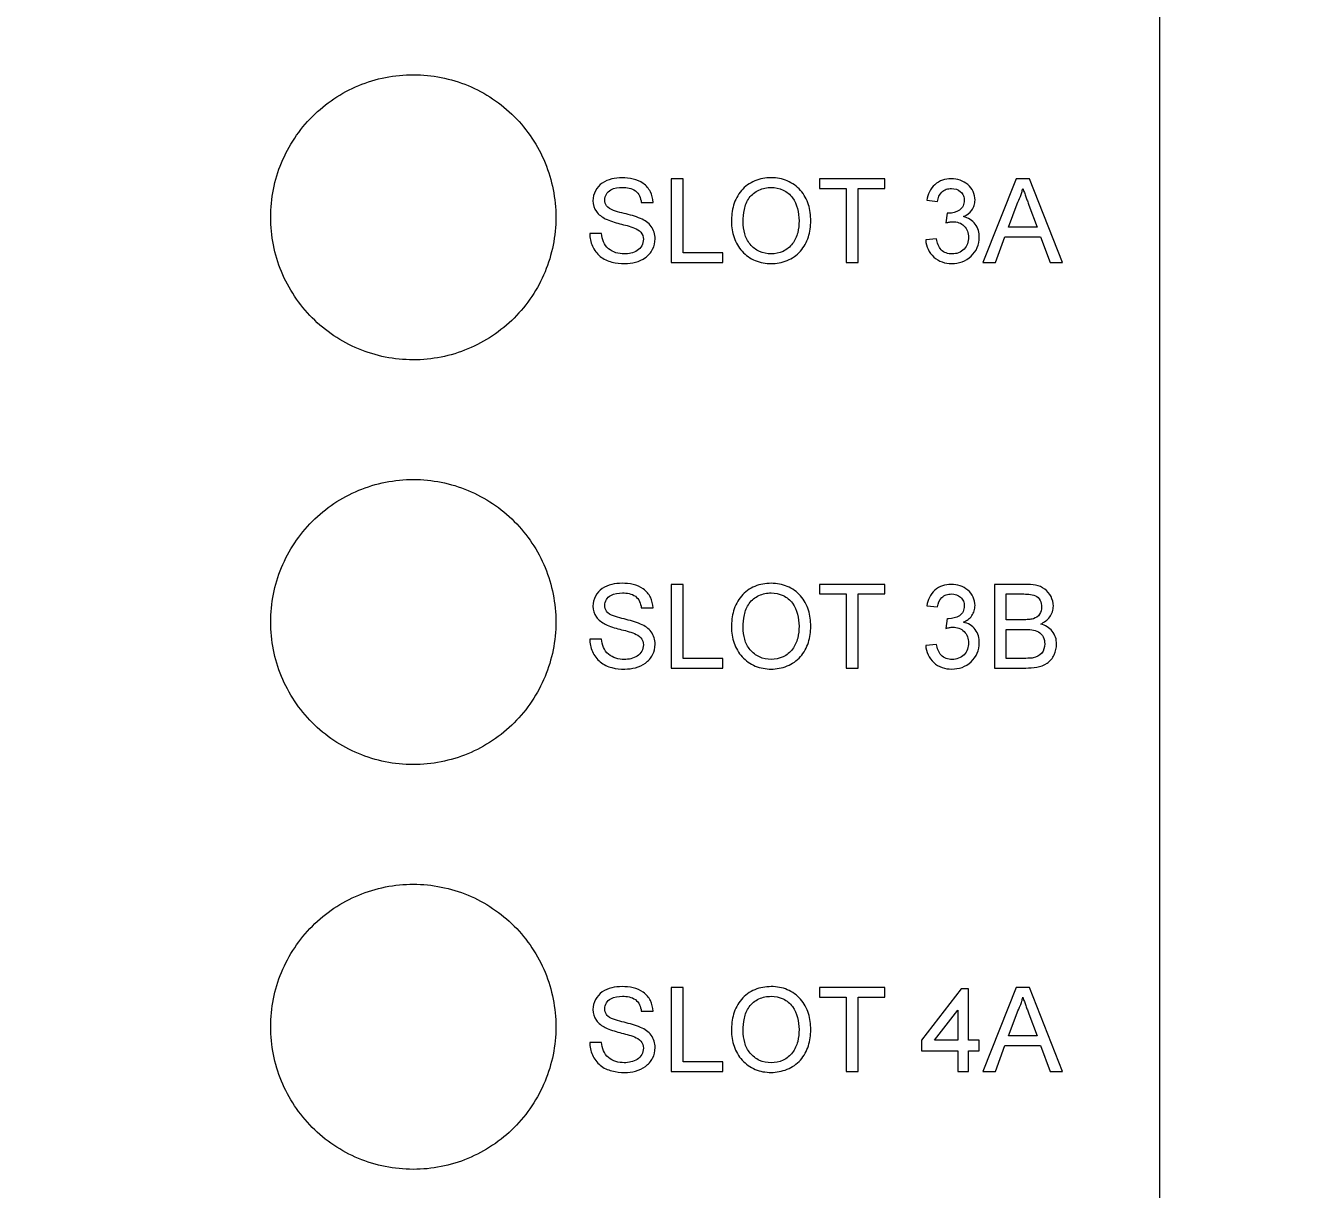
# Model space of a CAD drawing. Header units: millimetres. Extents: x -565 to 210, y 0 to 297.
# Drawn here: x 90.03 to 105.66, y 161.46 to 175.75 of the extents above; entities that cross this region are included whole.
import ezdxf

# ---------------------------------------------------------------- set-up
doc = ezdxf.new("R2010")
doc.units = ezdxf.units.MM
doc.styles.add('SLDTEXTSTYLE2', font='TXT', dxfattribs={"width": 0.605})
doc.dimstyles.new('SLDDIMSTYLE3', dxfattribs={"dimtxt": 2.568319, "dimasz": 3.5, "dimexe": 0, "dimexo": 0.0625, "dimgap": 0.64208, "dimtad": 2, "dimrnd": 1e-09, "dimzin": 12, "dimdsep": 46, "dimtxsty": 'SLDTEXTSTYLE2', "dimblk1": 'NONE', "dimblk2": 'NONE', "dimsah": 1, "dimcen": 0.09, "dimadec": 0, "dimazin": 0, "dimtfac": 1, "dimtofl": 0, "dimtmove": 0, "dimatfit": 3, "dimldrblk": 'NONE', "dimfxl": 1, "dimtolj": 1, "dimtzin": 12, "dimarcsym": 0})

# ---------------------------------------------------------------- blocks, each defined once
blk = doc.blocks.new('*D23')
at = {"color": 7, "linetype": 'Continuous', "lineweight": 0, "attachment_point": 1, "rotation": 353.613, "style": 'SLDTEXTSTYLE2'}
for s, insert, char_height in [('R', (122.903, 170.12), 2.646), ('719.48', (125.434, 169.837), 2.6458)]:
    blk.add_mtext(s, dxfattribs=dict(at, insert=insert, char_height=char_height))
blk = doc.blocks.new('_NONE')

msp = doc.modelspace()

# ---------------------------------------------------------------- linework, layer by layer
at = {"color": 7, "linetype": 'Continuous', "lineweight": 15}
for p, q in [((103.945, 243.655), (103.945, 111.76)), ((98.097, 173.866), (97.952, 173.866)), ((97.952, 173.866), (97.952, 172.839)), ((98.097, 172.958), (98.097, 173.866)), ((99.77, 173.866), (99.77, 173.748)), ((100.573, 173.866), (99.77, 173.866)), ((99.77, 173.748), (100.099, 173.748)), ((100.099, 173.748), (100.099, 172.839)), ((100.244, 173.748), (100.573, 173.748)), ((100.244, 172.839), (100.244, 173.748)), ((100.573, 173.748), (100.573, 173.866)), ((102.184, 173.866), (101.776, 172.839)), ((102.347, 173.866), (102.184, 173.866)), ((102.755, 172.839), (102.347, 173.866)), ((97.583, 173.577), (97.728, 173.577)), ((101.087, 173.603), (101.219, 173.59)), ((101.336, 173.445), (101.323, 173.326)), ((102.09, 173.274), (102.195, 173.558)), ((102.341, 173.544), (102.441, 173.274)), ((102.441, 173.274), (102.09, 173.274)), ((97.096, 173.195), (96.951, 173.195)), ((101.205, 173.129), (101.074, 173.116)), ((101.93, 172.839), (102.047, 173.155)), ((102.047, 173.155), (102.485, 173.155)), ((102.485, 173.155), (102.601, 172.839)), ((98.584, 172.958), (98.097, 172.958)), ((98.584, 172.839), (98.584, 172.958)), ((97.952, 172.839), (98.584, 172.839)), ((100.099, 172.839), (100.244, 172.839)), ((101.776, 172.839), (101.93, 172.839)), ((102.601, 172.839), (102.755, 172.839)), ((97.952, 168.889), (97.952, 167.862)), ((98.097, 168.889), (97.952, 168.889)), ((98.097, 167.98), (98.097, 168.889)), ((100.573, 168.889), (99.77, 168.889)), ((99.77, 168.889), (99.77, 168.771)), ((100.573, 168.771), (100.573, 168.889)), ((101.917, 168.889), (101.917, 167.862)), ((102.301, 168.889), (101.917, 168.889)), ((99.77, 168.771), (100.099, 168.771)), ((100.099, 168.771), (100.099, 167.862)), ((100.244, 168.771), (100.573, 168.771)), ((100.244, 167.862), (100.244, 168.771)), ((102.061, 168.771), (102.257, 168.771)), ((102.061, 168.455), (102.061, 168.771)), ((97.583, 168.599), (97.728, 168.599)), ((101.087, 168.626), (101.219, 168.613)), ((101.336, 168.468), (101.323, 168.349)), ((102.273, 168.455), (102.061, 168.455)), ((102.061, 168.336), (102.288, 168.336)), ((102.061, 167.98), (102.061, 168.336)), ((97.096, 168.218), (96.951, 168.218)), ((101.205, 168.152), (101.074, 168.138)), ((98.584, 167.98), (98.097, 167.98)), ((98.584, 167.862), (98.584, 167.98)), ((102.305, 167.98), (102.061, 167.98)), ((97.952, 167.862), (98.584, 167.862)), ((100.099, 167.862), (100.244, 167.862)), ((101.917, 167.862), (102.302, 167.862)), ((97.952, 163.939), (97.952, 162.911)), ((98.097, 163.939), (97.952, 163.939)), ((98.097, 163.03), (98.097, 163.939)), ((99.77, 163.939), (99.77, 163.82)), ((100.573, 163.939), (99.77, 163.939)), ((100.573, 163.82), (100.573, 163.939)), ((101.508, 163.925), (101.021, 163.293)), ((101.6, 163.925), (101.508, 163.925)), ((101.6, 163.293), (101.6, 163.925)), ((102.184, 163.939), (101.776, 162.911)), ((102.347, 163.939), (102.184, 163.939)), ((102.755, 162.911), (102.347, 163.939)), ((99.77, 163.82), (100.099, 163.82)), ((100.099, 163.82), (100.099, 162.911)), ((100.244, 163.82), (100.573, 163.82)), ((100.244, 162.911), (100.244, 163.82)), ((97.583, 163.649), (97.728, 163.649)), ((101.184, 163.293), (101.469, 163.663)), ((101.469, 163.663), (101.469, 163.293)), ((102.09, 163.346), (102.195, 163.63)), ((102.341, 163.616), (102.441, 163.346)), ((97.096, 163.267), (96.951, 163.267)), ((101.021, 163.293), (101.021, 163.162)), ((101.469, 163.293), (101.184, 163.293)), ((101.732, 163.293), (101.6, 163.293)), ((101.732, 163.162), (101.732, 163.293)), ((102.441, 163.346), (102.09, 163.346)), ((101.021, 163.162), (101.469, 163.162)), ((101.469, 163.162), (101.469, 162.911)), ((101.6, 163.162), (101.732, 163.162)), ((101.6, 162.911), (101.6, 163.162)), ((101.93, 162.911), (102.047, 163.227)), ((102.047, 163.227), (102.485, 163.227)), ((102.485, 163.227), (102.601, 162.911)), ((98.584, 163.03), (98.097, 163.03)), ((98.584, 162.911), (98.584, 163.03)), ((97.952, 162.911), (98.584, 162.911)), ((100.099, 162.911), (100.244, 162.911)), ((101.469, 162.911), (101.6, 162.911)), ((101.776, 162.911), (101.93, 162.911)), ((102.601, 162.911), (102.755, 162.911))]:
    msp.add_line(p, q, dxfattribs=at)
for points, knots in [([(96.535, 173.394), (96.535, 173.51), (96.524, 173.623), (96.48, 173.846), (96.446, 173.957), (96.359, 174.169), (96.305, 174.269), (96.179, 174.46), (96.105, 174.55), (95.863, 174.792), (95.668, 174.923), (95.246, 175.098), (95.015, 175.144), (94.672, 175.145), (94.556, 175.133), (94.331, 175.088), (94.221, 175.055), (94.009, 174.967), (93.907, 174.912), (93.717, 174.785), (93.629, 174.713), (93.465, 174.549), (93.393, 174.461), (93.266, 174.271), (93.212, 174.169), (93.124, 173.957), (93.091, 173.848), (93.047, 173.624), (93.035, 173.509), (93.035, 173.167), (93.081, 172.937), (93.254, 172.517), (93.384, 172.321), (93.626, 172.079), (93.716, 172.005), (93.906, 171.877), (94.007, 171.823), (94.218, 171.735), (94.33, 171.701), (94.554, 171.656), (94.668, 171.645), (95.015, 171.644), (95.243, 171.69), (95.562, 171.822), (95.662, 171.876), (95.852, 172.003), (95.943, 172.077), (96.185, 172.319), (96.315, 172.514), (96.489, 172.935), (96.535, 173.164), (96.535, 173.394)], [0, 0, 0, 0, 0.03125, 0.03125, 0.0625, 0.0625, 0.09375, 0.09375, 0.125, 0.125, 0.1875, 0.1875, 0.25, 0.25, 0.28125, 0.28125, 0.3125, 0.3125, 0.34375, 0.34375, 0.375, 0.375, 0.40625, 0.40625, 0.4375, 0.4375, 0.46875, 0.46875, 0.5, 0.5, 0.5625, 0.5625, 0.625, 0.625, 0.65625, 0.65625, 0.6875, 0.6875, 0.71875, 0.71875, 0.75, 0.75, 0.8125, 0.8125, 0.84375, 0.84375, 0.875, 0.875, 0.9375, 0.9375, 1, 1, 1, 1]), ([(97.347, 173.88), (97.262, 173.877), (97.175, 173.863), (97.07, 173.79), (97.041, 173.758), (97.001, 173.683), (96.992, 173.641), (96.991, 173.598)], [0, 0, 0, 0, 0.5, 0.5, 0.75, 0.75, 1, 1, 1, 1]), ([(97.136, 173.608), (97.136, 173.633), (97.142, 173.658), (97.168, 173.7), (97.187, 173.718), (97.252, 173.757), (97.303, 173.761), (97.353, 173.761)], [0, 0, 0, 0, 0.25, 0.25, 0.5, 0.5, 1, 1, 1, 1]), ([(97.728, 173.577), (97.725, 173.622), (97.716, 173.667), (97.675, 173.748), (97.644, 173.783), (97.571, 173.836), (97.527, 173.853), (97.439, 173.875), (97.393, 173.879), (97.347, 173.88)], [0, 0, 0, 0, 0.25, 0.25, 0.5, 0.5, 0.75, 0.75, 1, 1, 1, 1]), ([(97.353, 173.761), (97.408, 173.76), (97.466, 173.753), (97.533, 173.703), (97.551, 173.681), (97.574, 173.631), (97.58, 173.604), (97.583, 173.577)], [0, 0, 0, 0, 0.5, 0.5, 0.75, 0.75, 1, 1, 1, 1]), ([(99.178, 173.88), (99.109, 173.878), (99.04, 173.869), (98.914, 173.815), (98.857, 173.773), (98.768, 173.67), (98.736, 173.608), (98.697, 173.476), (98.691, 173.408), (98.69, 173.339)], [0, 0, 0, 0, 0.25, 0.25, 0.5, 0.5, 0.75, 0.75, 1, 1, 1, 1]), ([(98.835, 173.338), (98.835, 173.389), (98.838, 173.44), (98.859, 173.541), (98.878, 173.591), (98.94, 173.674), (98.982, 173.706), (99.074, 173.751), (99.127, 173.76), (99.178, 173.761)], [0, 0, 0, 0, 0.25, 0.25, 0.5, 0.5, 0.75, 0.75, 1, 1, 1, 1]), ([(99.664, 173.351), (99.663, 173.418), (99.656, 173.485), (99.615, 173.613), (99.583, 173.674), (99.494, 173.775), (99.437, 173.815), (99.314, 173.867), (99.246, 173.878), (99.178, 173.88)], [0, 0, 0, 0, 0.25, 0.25, 0.5, 0.5, 0.75, 0.75, 1, 1, 1, 1]), ([(99.178, 173.761), (99.229, 173.76), (99.279, 173.751), (99.369, 173.707), (99.409, 173.675), (99.498, 173.555), (99.519, 173.452), (99.52, 173.352)], [0, 0, 0, 0, 0.25, 0.25, 0.5, 0.5, 1, 1, 1, 1]), ([(101.387, 173.866), (101.351, 173.866), (101.314, 173.862), (101.245, 173.838), (101.213, 173.819), (101.158, 173.77), (101.136, 173.74), (101.104, 173.674), (101.094, 173.639), (101.087, 173.603)], [0, 0, 0, 0, 0.25, 0.25, 0.5, 0.5, 0.75, 0.75, 1, 1, 1, 1]), ([(101.219, 173.59), (101.226, 173.632), (101.241, 173.674), (101.288, 173.719), (101.307, 173.73), (101.348, 173.745), (101.37, 173.747), (101.391, 173.748)], [0, 0, 0, 0, 0.5, 0.5, 0.75, 0.75, 1, 1, 1, 1]), ([(101.68, 173.605), (101.678, 173.642), (101.671, 173.678), (101.641, 173.743), (101.618, 173.773), (101.563, 173.82), (101.53, 173.837), (101.461, 173.861), (101.424, 173.865), (101.387, 173.866)], [0, 0, 0, 0, 0.25, 0.25, 0.5, 0.5, 0.75, 0.75, 1, 1, 1, 1]), ([(101.391, 173.748), (101.432, 173.747), (101.472, 173.736), (101.517, 173.694), (101.529, 173.678), (101.544, 173.641), (101.547, 173.621), (101.548, 173.601)], [0, 0, 0, 0, 0.5, 0.5, 0.75, 0.75, 1, 1, 1, 1]), ([(102.195, 173.558), (102.211, 173.588), (102.225, 173.619), (102.236, 173.65), (102.242, 173.666), (102.248, 173.682), (102.253, 173.698), (102.258, 173.715), (102.262, 173.731), (102.266, 173.748)], [0, 0, 0, 0, 0.0001010573, 0.0001010573, 0.0001010573, 0.0001521522, 0.0001521522, 0.0001521522, 0.0002034843, 0.0002034843, 0.0002034843, 0.0002034843]), ([(102.266, 173.748), (102.272, 173.731), (102.278, 173.714), (102.285, 173.697), (102.291, 173.68), (102.297, 173.663), (102.303, 173.646), (102.31, 173.629), (102.316, 173.612), (102.322, 173.595), (102.329, 173.578), (102.335, 173.561), (102.341, 173.544)], [0, 0, 0, 0, 0.0000546466, 0.0000546466, 0.0000546466, 0.00010929, 0.00010929, 0.00010929, 0.0001639354, 0.0001639354, 0.0001639354, 0.0002185808, 0.0002185808, 0.0002185808, 0.0002185808]), ([(96.991, 173.598), (96.992, 173.551), (97.005, 173.503), (97.06, 173.427), (97.1, 173.399), (97.142, 173.376)], [0, 0, 0, 0, 0.5, 0.5, 1, 1, 1, 1]), ([(97.172, 173.517), (97.167, 173.523), (97.161, 173.529), (97.156, 173.536), (97.149, 173.546), (97.144, 173.558), (97.141, 173.569), (97.137, 173.582), (97.136, 173.595), (97.136, 173.608)], [0, 0, 0, 0, 0.0000249177, 0.0000249177, 0.0000249177, 0.000062357, 0.000062357, 0.000062357, 0.000101694, 0.000101694, 0.000101694, 0.000101694]), ([(101.548, 173.601), (101.547, 173.578), (101.544, 173.555), (101.524, 173.513), (101.508, 173.495), (101.449, 173.456), (101.402, 173.445), (101.355, 173.444)], [0, 0, 0, 0, 0.25, 0.25, 0.5, 0.5, 1, 1, 1, 1]), ([(101.539, 173.402), (101.579, 173.421), (101.616, 173.446), (101.653, 173.5), (101.663, 173.52), (101.677, 173.561), (101.679, 173.583), (101.68, 173.605)], [0, 0, 0, 0, 0.5, 0.5, 0.75, 0.75, 1, 1, 1, 1]), ([(97.576, 173.379), (97.51, 173.407), (97.441, 173.424), (97.337, 173.45), (97.302, 173.459), (97.234, 173.481), (97.2, 173.494), (97.172, 173.517)], [0, 0, 0, 0, 0.5, 0.5, 0.75, 0.75, 1, 1, 1, 1]), ([(101.355, 173.444), (101.354, 173.444), (101.352, 173.444), (101.35, 173.444), (101.349, 173.444), (101.347, 173.444), (101.346, 173.444), (101.343, 173.444), (101.339, 173.445), (101.336, 173.445)], [0, 0, 0, 0, 0.00000475003, 0.00000475003, 0.00000475003, 0.00000950076, 0.00000950076, 0.00000950076, 0.00001899556, 0.00001899556, 0.00001899556, 0.00001899556]), ([(97.142, 173.376), (97.199, 173.348), (97.259, 173.332), (97.38, 173.299), (97.442, 173.286), (97.5, 173.262)], [0, 0, 0, 0, 0.5, 0.5, 1, 1, 1, 1]), ([(97.5, 173.262), (97.529, 173.25), (97.558, 173.235), (97.599, 173.188), (97.608, 173.156), (97.61, 173.124)], [0, 0, 0, 0, 0.5, 0.5, 1, 1, 1, 1]), ([(97.755, 173.131), (97.754, 173.185), (97.738, 173.239), (97.674, 173.326), (97.626, 173.356), (97.576, 173.379)], [0, 0, 0, 0, 0.5, 0.5, 1, 1, 1, 1]), ([(98.69, 173.339), (98.69, 173.273), (98.701, 173.209), (98.744, 173.084), (98.777, 173.026), (98.866, 172.927), (98.922, 172.889), (99.044, 172.838), (99.11, 172.827), (99.177, 172.826)], [0, 0, 0, 0, 0.25, 0.25, 0.5, 0.5, 0.75, 0.75, 1, 1, 1, 1]), ([(99.176, 172.945), (99.127, 172.946), (99.078, 172.954), (98.99, 172.995), (98.951, 173.026), (98.889, 173.101), (98.866, 173.146), (98.84, 173.24), (98.835, 173.289), (98.835, 173.338)], [0, 0, 0, 0, 0.25, 0.25, 0.5, 0.5, 0.75, 0.75, 1, 1, 1, 1]), ([(99.52, 173.352), (99.519, 173.302), (99.515, 173.253), (99.491, 173.157), (99.47, 173.11), (99.409, 173.031), (99.369, 172.998), (99.278, 172.954), (99.227, 172.946), (99.176, 172.945)], [0, 0, 0, 0, 0.25, 0.25, 0.5, 0.5, 0.75, 0.75, 1, 1, 1, 1]), ([(99.177, 172.826), (99.245, 172.827), (99.311, 172.838), (99.436, 172.89), (99.493, 172.928), (99.581, 173.029), (99.614, 173.089), (99.655, 173.216), (99.663, 173.284), (99.664, 173.351)], [0, 0, 0, 0, 0.25, 0.25, 0.5, 0.5, 0.75, 0.75, 1, 1, 1, 1]), ([(101.323, 173.326), (101.33, 173.328), (101.337, 173.33), (101.344, 173.332), (101.351, 173.333), (101.358, 173.335), (101.365, 173.336), (101.379, 173.339), (101.393, 173.34), (101.408, 173.34)], [0, 0, 0, 0, 0.00002167947, 0.00002167947, 0.00002167947, 0.00004337398, 0.00004337398, 0.00004337398, 0.00008666087, 0.00008666087, 0.00008666087, 0.00008666087]), ([(101.408, 173.34), (101.433, 173.34), (101.458, 173.337), (101.506, 173.319), (101.528, 173.305), (101.564, 173.269), (101.578, 173.247), (101.597, 173.2), (101.6, 173.175), (101.6, 173.149)], [0, 0, 0, 0, 0.25, 0.25, 0.5, 0.5, 0.75, 0.75, 1, 1, 1, 1]), ([(101.732, 173.148), (101.732, 173.177), (101.729, 173.206), (101.714, 173.261), (101.701, 173.287), (101.666, 173.334), (101.645, 173.354), (101.595, 173.384), (101.568, 173.394), (101.539, 173.402)], [0, 0, 0, 0, 0.25, 0.25, 0.5, 0.5, 0.75, 0.75, 1, 1, 1, 1]), ([(96.951, 173.195), (96.953, 173.142), (96.962, 173.09), (97.006, 172.992), (97.039, 172.948), (97.121, 172.88), (97.171, 172.858), (97.274, 172.831), (97.328, 172.826), (97.381, 172.826)], [0, 0, 0, 0, 0.25, 0.25, 0.5, 0.5, 0.75, 0.75, 1, 1, 1, 1]), ([(97.375, 172.945), (97.34, 172.946), (97.306, 172.949), (97.239, 172.97), (97.208, 172.986), (97.153, 173.031), (97.132, 173.06), (97.107, 173.125), (97.1, 173.16), (97.096, 173.195)], [0, 0, 0, 0, 0.25, 0.25, 0.5, 0.5, 0.75, 0.75, 1, 1, 1, 1]), ([(97.61, 173.124), (97.609, 173.096), (97.602, 173.069), (97.575, 173.021), (97.556, 173.001), (97.487, 172.955), (97.43, 172.946), (97.375, 172.945)], [0, 0, 0, 0, 0.25, 0.25, 0.5, 0.5, 1, 1, 1, 1]), ([(97.381, 172.826), (97.426, 172.827), (97.471, 172.831), (97.557, 172.855), (97.599, 172.874), (97.671, 172.927), (97.701, 172.961), (97.743, 173.041), (97.753, 173.085), (97.755, 173.131)], [0, 0, 0, 0, 0.25, 0.25, 0.5, 0.5, 0.75, 0.75, 1, 1, 1, 1]), ([(101.074, 173.116), (101.078, 173.076), (101.087, 173.038), (101.121, 172.965), (101.144, 172.934), (101.203, 172.879), (101.238, 172.859), (101.313, 172.832), (101.353, 172.827), (101.393, 172.826)], [0, 0, 0, 0, 0.25, 0.25, 0.5, 0.5, 0.75, 0.75, 1, 1, 1, 1]), ([(101.398, 172.945), (101.373, 172.945), (101.349, 172.948), (101.302, 172.964), (101.281, 172.978), (101.231, 173.032), (101.216, 173.081), (101.205, 173.129)], [0, 0, 0, 0, 0.25, 0.25, 0.5, 0.5, 1, 1, 1, 1]), ([(101.393, 172.826), (101.437, 172.827), (101.48, 172.832), (101.563, 172.862), (101.6, 172.886), (101.664, 172.946), (101.69, 172.982), (101.724, 173.061), (101.731, 173.105), (101.732, 173.148)], [0, 0, 0, 0, 0.25, 0.25, 0.5, 0.5, 0.75, 0.75, 1, 1, 1, 1]), ([(101.6, 173.149), (101.6, 173.122), (101.597, 173.095), (101.578, 173.045), (101.563, 173.022), (101.526, 172.983), (101.503, 172.968), (101.452, 172.948), (101.425, 172.945), (101.398, 172.945)], [0, 0, 0, 0, 0.25, 0.25, 0.5, 0.5, 0.75, 0.75, 1, 1, 1, 1]), ([(96.535, 168.426), (96.535, 168.542), (96.524, 168.655), (96.48, 168.878), (96.446, 168.989), (96.359, 169.201), (96.305, 169.301), (96.179, 169.491), (96.105, 169.581), (95.863, 169.824), (95.668, 169.955), (95.246, 170.13), (95.015, 170.176), (94.672, 170.177), (94.556, 170.165), (94.331, 170.12), (94.221, 170.087), (94.009, 169.999), (93.906, 169.944), (93.717, 169.817), (93.628, 169.744), (93.465, 169.581), (93.393, 169.492), (93.266, 169.303), (93.212, 169.201), (93.124, 168.989), (93.091, 168.88), (93.047, 168.656), (93.035, 168.541), (93.035, 168.199), (93.081, 167.969), (93.254, 167.549), (93.384, 167.354), (93.626, 167.111), (93.715, 167.037), (93.906, 166.909), (94.006, 166.855), (94.218, 166.767), (94.33, 166.733), (94.554, 166.688), (94.668, 166.677), (95.015, 166.676), (95.243, 166.722), (95.562, 166.854), (95.662, 166.908), (95.853, 167.035), (95.943, 167.109), (96.185, 167.351), (96.315, 167.546), (96.489, 167.967), (96.535, 168.196), (96.535, 168.426)], [0, 0, 0, 0, 0.03125, 0.03125, 0.0625, 0.0625, 0.09375, 0.09375, 0.125, 0.125, 0.1875, 0.1875, 0.25, 0.25, 0.28125, 0.28125, 0.3125, 0.3125, 0.34375, 0.34375, 0.375, 0.375, 0.40625, 0.40625, 0.4375, 0.4375, 0.46875, 0.46875, 0.5, 0.5, 0.5625, 0.5625, 0.625, 0.625, 0.65625, 0.65625, 0.6875, 0.6875, 0.71875, 0.71875, 0.75, 0.75, 0.8125, 0.8125, 0.84375, 0.84375, 0.875, 0.875, 0.9375, 0.9375, 1, 1, 1, 1]), ([(97.347, 168.902), (97.262, 168.9), (97.175, 168.886), (97.07, 168.813), (97.041, 168.781), (97.001, 168.706), (96.992, 168.664), (96.991, 168.621)], [0, 0, 0, 0, 0.5, 0.5, 0.75, 0.75, 1, 1, 1, 1]), ([(97.728, 168.599), (97.725, 168.645), (97.716, 168.69), (97.675, 168.77), (97.645, 168.806), (97.571, 168.858), (97.527, 168.876), (97.439, 168.898), (97.393, 168.901), (97.347, 168.902)], [0, 0, 0, 0, 0.25, 0.25, 0.5, 0.5, 0.75, 0.75, 1, 1, 1, 1]), ([(99.178, 168.902), (99.109, 168.901), (99.04, 168.891), (98.914, 168.838), (98.857, 168.796), (98.768, 168.692), (98.736, 168.63), (98.697, 168.499), (98.691, 168.43), (98.69, 168.362)], [0, 0, 0, 0, 0.25, 0.25, 0.5, 0.5, 0.75, 0.75, 1, 1, 1, 1]), ([(99.664, 168.374), (99.663, 168.441), (99.656, 168.507), (99.615, 168.636), (99.583, 168.696), (99.494, 168.798), (99.437, 168.837), (99.314, 168.89), (99.246, 168.901), (99.178, 168.902)], [0, 0, 0, 0, 0.25, 0.25, 0.5, 0.5, 0.75, 0.75, 1, 1, 1, 1]), ([(101.387, 168.889), (101.351, 168.889), (101.314, 168.884), (101.245, 168.86), (101.213, 168.842), (101.158, 168.793), (101.136, 168.762), (101.104, 168.697), (101.094, 168.662), (101.087, 168.626)], [0, 0, 0, 0, 0.25, 0.25, 0.5, 0.5, 0.75, 0.75, 1, 1, 1, 1]), ([(101.68, 168.628), (101.678, 168.664), (101.671, 168.7), (101.641, 168.766), (101.618, 168.796), (101.563, 168.843), (101.53, 168.86), (101.461, 168.884), (101.424, 168.888), (101.387, 168.889)], [0, 0, 0, 0, 0.25, 0.25, 0.5, 0.5, 0.75, 0.75, 1, 1, 1, 1]), ([(102.641, 168.623), (102.639, 168.664), (102.631, 168.704), (102.594, 168.776), (102.567, 168.808), (102.502, 168.855), (102.463, 168.87), (102.383, 168.887), (102.342, 168.889), (102.301, 168.889)], [0, 0, 0, 0, 0.25, 0.25, 0.5, 0.5, 0.75, 0.75, 1, 1, 1, 1]), ([(97.136, 168.631), (97.136, 168.656), (97.142, 168.681), (97.168, 168.723), (97.187, 168.741), (97.252, 168.779), (97.303, 168.783), (97.353, 168.784)], [0, 0, 0, 0, 0.25, 0.25, 0.5, 0.5, 1, 1, 1, 1]), ([(97.353, 168.784), (97.408, 168.783), (97.466, 168.776), (97.533, 168.726), (97.551, 168.704), (97.574, 168.654), (97.58, 168.627), (97.583, 168.599)], [0, 0, 0, 0, 0.5, 0.5, 0.75, 0.75, 1, 1, 1, 1]), ([(98.835, 168.36), (98.835, 168.412), (98.838, 168.463), (98.859, 168.564), (98.878, 168.614), (98.939, 168.697), (98.982, 168.729), (99.074, 168.773), (99.127, 168.783), (99.178, 168.784)], [0, 0, 0, 0, 0.25, 0.25, 0.5, 0.5, 0.75, 0.75, 1, 1, 1, 1]), ([(99.178, 168.784), (99.229, 168.783), (99.279, 168.773), (99.369, 168.73), (99.409, 168.698), (99.498, 168.578), (99.519, 168.475), (99.52, 168.375)], [0, 0, 0, 0, 0.25, 0.25, 0.5, 0.5, 1, 1, 1, 1]), ([(101.219, 168.613), (101.226, 168.655), (101.241, 168.697), (101.288, 168.742), (101.307, 168.753), (101.348, 168.768), (101.37, 168.77), (101.391, 168.771)], [0, 0, 0, 0, 0.5, 0.5, 0.75, 0.75, 1, 1, 1, 1]), ([(101.391, 168.771), (101.432, 168.77), (101.472, 168.758), (101.517, 168.717), (101.529, 168.701), (101.544, 168.664), (101.547, 168.644), (101.548, 168.624)], [0, 0, 0, 0, 0.5, 0.5, 0.75, 0.75, 1, 1, 1, 1]), ([(102.257, 168.771), (102.285, 168.771), (102.312, 168.77), (102.367, 168.765), (102.395, 168.762), (102.446, 168.738), (102.466, 168.717), (102.491, 168.667), (102.495, 168.638), (102.496, 168.61)], [0, 0, 0, 0, 0.25, 0.25, 0.5, 0.5, 0.75, 0.75, 1, 1, 1, 1]), ([(96.991, 168.621), (96.992, 168.573), (97.005, 168.526), (97.06, 168.449), (97.1, 168.422), (97.142, 168.399)], [0, 0, 0, 0, 0.5, 0.5, 1, 1, 1, 1]), ([(97.172, 168.54), (97.167, 168.546), (97.161, 168.552), (97.156, 168.559), (97.149, 168.569), (97.144, 168.58), (97.141, 168.592), (97.137, 168.605), (97.136, 168.618), (97.136, 168.631)], [0, 0, 0, 0, 0.0000249176, 0.0000249176, 0.0000249176, 0.000062381, 0.000062381, 0.000062381, 0.0001017535, 0.0001017535, 0.0001017535, 0.0001017535]), ([(101.548, 168.624), (101.547, 168.601), (101.544, 168.577), (101.524, 168.535), (101.508, 168.517), (101.449, 168.479), (101.402, 168.468), (101.355, 168.466)], [0, 0, 0, 0, 0.25, 0.25, 0.5, 0.5, 1, 1, 1, 1]), ([(101.539, 168.424), (101.579, 168.444), (101.616, 168.469), (101.653, 168.523), (101.663, 168.543), (101.677, 168.584), (101.679, 168.606), (101.68, 168.628)], [0, 0, 0, 0, 0.5, 0.5, 0.75, 0.75, 1, 1, 1, 1]), ([(102.496, 168.61), (102.495, 168.579), (102.49, 168.547), (102.455, 168.495), (102.427, 168.477), (102.397, 168.467)], [0, 0, 0, 0, 0.5, 0.5, 1, 1, 1, 1]), ([(102.487, 168.402), (102.529, 168.423), (102.57, 168.451), (102.611, 168.509), (102.622, 168.53), (102.637, 168.576), (102.64, 168.599), (102.641, 168.623)], [0, 0, 0, 0, 0.5, 0.5, 0.75, 0.75, 1, 1, 1, 1]), ([(97.576, 168.402), (97.51, 168.43), (97.441, 168.447), (97.337, 168.473), (97.302, 168.482), (97.234, 168.504), (97.2, 168.516), (97.172, 168.54)], [0, 0, 0, 0, 0.5, 0.5, 0.75, 0.75, 1, 1, 1, 1]), ([(101.355, 168.466), (101.354, 168.466), (101.352, 168.466), (101.35, 168.467), (101.349, 168.467), (101.347, 168.467), (101.346, 168.467), (101.343, 168.467), (101.339, 168.467), (101.336, 168.468)], [0, 0, 0, 0, 0.00000475003, 0.00000475003, 0.00000475003, 0.00000950076, 0.00000950076, 0.00000950076, 0.00001899564, 0.00001899564, 0.00001899564, 0.00001899564]), ([(101.732, 168.171), (101.732, 168.2), (101.729, 168.228), (101.714, 168.283), (101.701, 168.31), (101.666, 168.356), (101.645, 168.377), (101.595, 168.407), (101.568, 168.417), (101.539, 168.424)], [0, 0, 0, 0, 0.25, 0.25, 0.5, 0.5, 0.75, 0.75, 1, 1, 1, 1]), ([(102.397, 168.467), (102.387, 168.464), (102.377, 168.461), (102.366, 168.46), (102.356, 168.458), (102.346, 168.457), (102.335, 168.457), (102.315, 168.455), (102.294, 168.455), (102.273, 168.455)], [0, 0, 0, 0, 0.0000312454, 0.0000312454, 0.0000312454, 0.0000623713, 0.0000623713, 0.0000623713, 0.0001243354, 0.0001243354, 0.0001243354, 0.0001243354]), ([(97.142, 168.399), (97.199, 168.371), (97.259, 168.354), (97.38, 168.322), (97.442, 168.309), (97.5, 168.285)], [0, 0, 0, 0, 0.5, 0.5, 1, 1, 1, 1]), ([(97.5, 168.285), (97.529, 168.273), (97.558, 168.258), (97.599, 168.21), (97.608, 168.178), (97.61, 168.147)], [0, 0, 0, 0, 0.5, 0.5, 1, 1, 1, 1]), ([(97.755, 168.154), (97.754, 168.208), (97.738, 168.262), (97.674, 168.349), (97.626, 168.379), (97.576, 168.402)], [0, 0, 0, 0, 0.5, 0.5, 1, 1, 1, 1]), ([(98.69, 168.362), (98.69, 168.296), (98.701, 168.231), (98.744, 168.107), (98.777, 168.049), (98.866, 167.95), (98.922, 167.912), (99.044, 167.861), (99.11, 167.85), (99.177, 167.849)], [0, 0, 0, 0, 0.25, 0.25, 0.5, 0.5, 0.75, 0.75, 1, 1, 1, 1]), ([(99.176, 167.967), (99.127, 167.968), (99.078, 167.977), (98.99, 168.018), (98.951, 168.049), (98.889, 168.124), (98.866, 168.168), (98.84, 168.262), (98.835, 168.311), (98.835, 168.36)], [0, 0, 0, 0, 0.25, 0.25, 0.5, 0.5, 0.75, 0.75, 1, 1, 1, 1]), ([(99.52, 168.375), (99.519, 168.325), (99.515, 168.276), (99.491, 168.18), (99.47, 168.133), (99.409, 168.053), (99.369, 168.021), (99.278, 167.977), (99.227, 167.969), (99.176, 167.967)], [0, 0, 0, 0, 0.25, 0.25, 0.5, 0.5, 0.75, 0.75, 1, 1, 1, 1]), ([(99.177, 167.849), (99.245, 167.85), (99.311, 167.861), (99.436, 167.913), (99.493, 167.951), (99.581, 168.052), (99.614, 168.112), (99.655, 168.239), (99.663, 168.307), (99.664, 168.374)], [0, 0, 0, 0, 0.25, 0.25, 0.5, 0.5, 0.75, 0.75, 1, 1, 1, 1]), ([(101.323, 168.349), (101.33, 168.351), (101.337, 168.353), (101.344, 168.355), (101.351, 168.356), (101.358, 168.358), (101.365, 168.359), (101.379, 168.361), (101.393, 168.363), (101.408, 168.363)], [0, 0, 0, 0, 0.00002167947, 0.00002167947, 0.00002167947, 0.000043374, 0.000043374, 0.000043374, 0.00008666291, 0.00008666291, 0.00008666291, 0.00008666291]), ([(101.408, 168.363), (101.433, 168.363), (101.458, 168.359), (101.506, 168.341), (101.528, 168.327), (101.564, 168.292), (101.578, 168.27), (101.597, 168.223), (101.6, 168.197), (101.6, 168.172)], [0, 0, 0, 0, 0.25, 0.25, 0.5, 0.5, 0.75, 0.75, 1, 1, 1, 1]), ([(102.288, 168.336), (102.317, 168.336), (102.346, 168.335), (102.404, 168.327), (102.433, 168.321), (102.484, 168.292), (102.504, 168.269), (102.53, 168.217), (102.535, 168.187), (102.536, 168.158)], [0, 0, 0, 0, 0.25, 0.25, 0.5, 0.5, 0.75, 0.75, 1, 1, 1, 1]), ([(102.681, 168.156), (102.68, 168.184), (102.677, 168.212), (102.659, 168.266), (102.645, 168.291), (102.593, 168.357), (102.541, 168.385), (102.487, 168.402)], [0, 0, 0, 0, 0.25, 0.25, 0.5, 0.5, 1, 1, 1, 1]), ([(96.951, 168.218), (96.953, 168.164), (96.962, 168.113), (97.006, 168.015), (97.039, 167.971), (97.121, 167.903), (97.171, 167.88), (97.274, 167.853), (97.328, 167.849), (97.381, 167.849)], [0, 0, 0, 0, 0.25, 0.25, 0.5, 0.5, 0.75, 0.75, 1, 1, 1, 1]), ([(97.375, 167.967), (97.34, 167.968), (97.306, 167.972), (97.239, 167.993), (97.208, 168.009), (97.153, 168.054), (97.132, 168.083), (97.107, 168.148), (97.1, 168.183), (97.096, 168.218)], [0, 0, 0, 0, 0.25, 0.25, 0.5, 0.5, 0.75, 0.75, 1, 1, 1, 1]), ([(97.61, 168.147), (97.609, 168.119), (97.602, 168.092), (97.575, 168.044), (97.556, 168.024), (97.487, 167.978), (97.43, 167.968), (97.375, 167.967)], [0, 0, 0, 0, 0.25, 0.25, 0.5, 0.5, 1, 1, 1, 1]), ([(97.381, 167.849), (97.426, 167.85), (97.471, 167.854), (97.557, 167.878), (97.599, 167.897), (97.671, 167.949), (97.701, 167.984), (97.743, 168.064), (97.753, 168.108), (97.755, 168.154)], [0, 0, 0, 0, 0.25, 0.25, 0.5, 0.5, 0.75, 0.75, 1, 1, 1, 1]), ([(101.074, 168.138), (101.078, 168.099), (101.087, 168.06), (101.121, 167.988), (101.144, 167.956), (101.203, 167.902), (101.237, 167.881), (101.313, 167.854), (101.353, 167.849), (101.393, 167.849)], [0, 0, 0, 0, 0.25, 0.25, 0.5, 0.5, 0.75, 0.75, 1, 1, 1, 1]), ([(101.398, 167.967), (101.373, 167.968), (101.349, 167.971), (101.302, 167.987), (101.281, 168.001), (101.231, 168.055), (101.216, 168.104), (101.205, 168.152)], [0, 0, 0, 0, 0.25, 0.25, 0.5, 0.5, 1, 1, 1, 1]), ([(101.393, 167.849), (101.437, 167.85), (101.48, 167.855), (101.563, 167.885), (101.6, 167.908), (101.664, 167.968), (101.69, 168.004), (101.724, 168.084), (101.731, 168.127), (101.732, 168.171)], [0, 0, 0, 0, 0.25, 0.25, 0.5, 0.5, 0.75, 0.75, 1, 1, 1, 1]), ([(101.6, 168.172), (101.6, 168.145), (101.597, 168.118), (101.578, 168.067), (101.563, 168.045), (101.526, 168.006), (101.503, 167.991), (101.452, 167.971), (101.425, 167.968), (101.398, 167.967)], [0, 0, 0, 0, 0.25, 0.25, 0.5, 0.5, 0.75, 0.75, 1, 1, 1, 1]), ([(102.302, 167.862), (102.348, 167.862), (102.393, 167.864), (102.483, 167.881), (102.527, 167.896), (102.603, 167.947), (102.631, 167.984), (102.671, 168.065), (102.679, 168.111), (102.681, 168.156)], [0, 0, 0, 0, 0.25, 0.25, 0.5, 0.5, 0.75, 0.75, 1, 1, 1, 1]), ([(102.536, 168.158), (102.534, 168.117), (102.524, 168.076), (102.473, 168.011), (102.433, 167.994), (102.392, 167.985)], [0, 0, 0, 0, 0.5, 0.5, 1, 1, 1, 1]), ([(102.392, 167.985), (102.385, 167.984), (102.378, 167.983), (102.371, 167.983), (102.363, 167.982), (102.356, 167.982), (102.349, 167.981), (102.334, 167.981), (102.319, 167.981), (102.305, 167.98)], [0, 0, 0, 0, 0.00002204801, 0.00002204801, 0.00002204801, 0.00004410014, 0.00004410014, 0.00004410014, 0.00008808809, 0.00008808809, 0.00008808809, 0.00008808809]), ([(96.535, 163.458), (96.535, 163.574), (96.524, 163.687), (96.48, 163.91), (96.446, 164.021), (96.359, 164.233), (96.305, 164.333), (96.179, 164.523), (96.105, 164.613), (95.863, 164.856), (95.668, 164.987), (95.246, 165.162), (95.015, 165.208), (94.672, 165.209), (94.556, 165.197), (94.33, 165.152), (94.221, 165.119), (94.009, 165.031), (93.906, 164.976), (93.716, 164.849), (93.628, 164.776), (93.465, 164.613), (93.393, 164.524), (93.266, 164.335), (93.212, 164.232), (93.124, 164.021), (93.091, 163.912), (93.047, 163.688), (93.035, 163.573), (93.035, 163.231), (93.081, 163.002), (93.254, 162.581), (93.384, 162.386), (93.625, 162.143), (93.715, 162.069), (93.906, 161.941), (94.006, 161.887), (94.218, 161.799), (94.329, 161.765), (94.554, 161.72), (94.668, 161.709), (95.015, 161.708), (95.243, 161.754), (95.562, 161.886), (95.663, 161.94), (95.853, 162.067), (95.943, 162.141), (96.185, 162.384), (96.315, 162.579), (96.489, 162.999), (96.535, 163.228), (96.535, 163.458)], [0, 0, 0, 0, 0.03125, 0.03125, 0.0625, 0.0625, 0.09375, 0.09375, 0.125, 0.125, 0.1875, 0.1875, 0.25, 0.25, 0.28125, 0.28125, 0.3125, 0.3125, 0.34375, 0.34375, 0.375, 0.375, 0.40625, 0.40625, 0.4375, 0.4375, 0.46875, 0.46875, 0.5, 0.5, 0.5625, 0.5625, 0.625, 0.625, 0.65625, 0.65625, 0.6875, 0.6875, 0.71875, 0.71875, 0.75, 0.75, 0.8125, 0.8125, 0.84375, 0.84375, 0.875, 0.875, 0.9375, 0.9375, 1, 1, 1, 1]), ([(97.347, 163.952), (97.305, 163.951), (97.263, 163.947), (97.18, 163.927), (97.14, 163.911), (97.07, 163.862), (97.041, 163.83), (97.001, 163.755), (96.992, 163.713), (96.991, 163.67)], [0, 0, 0, 0, 0.25, 0.25, 0.5, 0.5, 0.75, 0.75, 1, 1, 1, 1]), ([(97.728, 163.649), (97.725, 163.694), (97.716, 163.739), (97.675, 163.82), (97.645, 163.855), (97.571, 163.908), (97.527, 163.925), (97.439, 163.947), (97.393, 163.951), (97.347, 163.952)], [0, 0, 0, 0, 0.25, 0.25, 0.5, 0.5, 0.75, 0.75, 1, 1, 1, 1]), ([(99.178, 163.952), (99.109, 163.95), (99.04, 163.941), (98.914, 163.887), (98.857, 163.845), (98.768, 163.742), (98.736, 163.68), (98.697, 163.548), (98.691, 163.48), (98.69, 163.411)], [0, 0, 0, 0, 0.25, 0.25, 0.5, 0.5, 0.75, 0.75, 1, 1, 1, 1]), ([(99.664, 163.423), (99.663, 163.491), (99.656, 163.557), (99.615, 163.685), (99.583, 163.746), (99.494, 163.847), (99.437, 163.887), (99.314, 163.94), (99.246, 163.951), (99.178, 163.952)], [0, 0, 0, 0, 0.25, 0.25, 0.5, 0.5, 0.75, 0.75, 1, 1, 1, 1]), ([(97.136, 163.68), (97.136, 163.705), (97.142, 163.73), (97.168, 163.772), (97.187, 163.79), (97.252, 163.829), (97.303, 163.833), (97.353, 163.833)], [0, 0, 0, 0, 0.25, 0.25, 0.5, 0.5, 1, 1, 1, 1]), ([(97.353, 163.833), (97.408, 163.832), (97.466, 163.825), (97.533, 163.776), (97.551, 163.753), (97.574, 163.704), (97.58, 163.676), (97.583, 163.649)], [0, 0, 0, 0, 0.5, 0.5, 0.75, 0.75, 1, 1, 1, 1]), ([(98.835, 163.41), (98.835, 163.461), (98.838, 163.512), (98.859, 163.613), (98.878, 163.663), (98.939, 163.746), (98.982, 163.778), (99.074, 163.823), (99.126, 163.832), (99.178, 163.833)], [0, 0, 0, 0, 0.25, 0.25, 0.5, 0.5, 0.75, 0.75, 1, 1, 1, 1]), ([(99.178, 163.833), (99.229, 163.832), (99.279, 163.823), (99.369, 163.779), (99.409, 163.747), (99.498, 163.627), (99.519, 163.524), (99.52, 163.424)], [0, 0, 0, 0, 0.25, 0.25, 0.5, 0.5, 1, 1, 1, 1]), ([(102.195, 163.63), (102.211, 163.66), (102.225, 163.691), (102.236, 163.722), (102.242, 163.738), (102.248, 163.754), (102.253, 163.771), (102.258, 163.787), (102.262, 163.803), (102.266, 163.82)], [0, 0, 0, 0, 0.0001011877, 0.0001011877, 0.0001011877, 0.0001523474, 0.0001523474, 0.0001523474, 0.0002037439, 0.0002037439, 0.0002037439, 0.0002037439]), ([(102.266, 163.82), (102.272, 163.803), (102.278, 163.786), (102.285, 163.769), (102.291, 163.752), (102.297, 163.735), (102.303, 163.718), (102.31, 163.701), (102.316, 163.684), (102.322, 163.667), (102.329, 163.65), (102.335, 163.633), (102.341, 163.616)], [0, 0, 0, 0, 0.0000547165, 0.0000547165, 0.0000547165, 0.0001094299, 0.0001094299, 0.0001094299, 0.0001641452, 0.0001641452, 0.0001641452, 0.0002188605, 0.0002188605, 0.0002188605, 0.0002188605]), ([(96.991, 163.67), (96.992, 163.623), (97.005, 163.575), (97.06, 163.499), (97.1, 163.471), (97.142, 163.448)], [0, 0, 0, 0, 0.5, 0.5, 1, 1, 1, 1]), ([(97.172, 163.589), (97.167, 163.595), (97.161, 163.601), (97.156, 163.608), (97.149, 163.618), (97.144, 163.63), (97.141, 163.642), (97.137, 163.654), (97.136, 163.667), (97.136, 163.68)], [0, 0, 0, 0, 0.0000249176, 0.0000249176, 0.0000249176, 0.0000624065, 0.0000624065, 0.0000624065, 0.0001018169, 0.0001018169, 0.0001018169, 0.0001018169]), ([(97.576, 163.451), (97.51, 163.479), (97.441, 163.496), (97.337, 163.522), (97.302, 163.531), (97.234, 163.554), (97.2, 163.566), (97.172, 163.589)], [0, 0, 0, 0, 0.5, 0.5, 0.75, 0.75, 1, 1, 1, 1]), ([(97.142, 163.448), (97.199, 163.421), (97.259, 163.404), (97.38, 163.371), (97.442, 163.358), (97.5, 163.335)], [0, 0, 0, 0, 0.5, 0.5, 1, 1, 1, 1]), ([(97.755, 163.203), (97.754, 163.257), (97.738, 163.311), (97.674, 163.398), (97.626, 163.428), (97.576, 163.451)], [0, 0, 0, 0, 0.5, 0.5, 1, 1, 1, 1]), ([(98.69, 163.411), (98.69, 163.345), (98.701, 163.281), (98.744, 163.157), (98.777, 163.098), (98.866, 163), (98.921, 162.961), (99.043, 162.91), (99.11, 162.899), (99.177, 162.898)], [0, 0, 0, 0, 0.25, 0.25, 0.5, 0.5, 0.75, 0.75, 1, 1, 1, 1]), ([(99.176, 163.017), (99.127, 163.018), (99.078, 163.026), (98.99, 163.067), (98.951, 163.098), (98.889, 163.173), (98.866, 163.218), (98.84, 163.312), (98.835, 163.361), (98.835, 163.41)], [0, 0, 0, 0, 0.25, 0.25, 0.5, 0.5, 0.75, 0.75, 1, 1, 1, 1]), ([(99.52, 163.424), (99.519, 163.374), (99.515, 163.325), (99.491, 163.229), (99.47, 163.182), (99.409, 163.103), (99.369, 163.07), (99.278, 163.026), (99.227, 163.018), (99.176, 163.017)], [0, 0, 0, 0, 0.25, 0.25, 0.5, 0.5, 0.75, 0.75, 1, 1, 1, 1]), ([(99.177, 162.898), (99.245, 162.899), (99.311, 162.911), (99.436, 162.963), (99.493, 163), (99.581, 163.101), (99.614, 163.162), (99.655, 163.288), (99.663, 163.356), (99.664, 163.423)], [0, 0, 0, 0, 0.25, 0.25, 0.5, 0.5, 0.75, 0.75, 1, 1, 1, 1]), ([(96.951, 163.267), (96.953, 163.214), (96.962, 163.162), (97.006, 163.064), (97.039, 163.02), (97.121, 162.952), (97.171, 162.93), (97.274, 162.903), (97.328, 162.899), (97.381, 162.898)], [0, 0, 0, 0, 0.25, 0.25, 0.5, 0.5, 0.75, 0.75, 1, 1, 1, 1]), ([(97.375, 163.017), (97.34, 163.018), (97.306, 163.021), (97.239, 163.042), (97.207, 163.058), (97.153, 163.103), (97.132, 163.133), (97.107, 163.197), (97.1, 163.232), (97.096, 163.267)], [0, 0, 0, 0, 0.25, 0.25, 0.5, 0.5, 0.75, 0.75, 1, 1, 1, 1]), ([(97.5, 163.335), (97.529, 163.322), (97.558, 163.307), (97.599, 163.26), (97.608, 163.228), (97.61, 163.196)], [0, 0, 0, 0, 0.5, 0.5, 1, 1, 1, 1]), ([(97.61, 163.196), (97.609, 163.168), (97.602, 163.141), (97.575, 163.094), (97.556, 163.073), (97.487, 163.028), (97.43, 163.018), (97.375, 163.017)], [0, 0, 0, 0, 0.25, 0.25, 0.5, 0.5, 1, 1, 1, 1]), ([(97.381, 162.898), (97.426, 162.899), (97.471, 162.903), (97.557, 162.927), (97.599, 162.946), (97.671, 162.999), (97.701, 163.033), (97.743, 163.113), (97.753, 163.158), (97.755, 163.203)], [0, 0, 0, 0, 0.25, 0.25, 0.5, 0.5, 0.75, 0.75, 1, 1, 1, 1])]:
    msp.add_open_spline(points, degree=3, knots=knots, dxfattribs=at)

# ---------------------------------------------------------------- dimensions: what is measured, and where the dimension line sits
at = {"color": 7, "linetype": 'Continuous', "lineweight": 0}
dim = msp.add_radius_dim(center=(-564.603, 243.655), mpoint=(0, 0), dimstyle='SLDDIMSTYLE3', dxfattribs=at)
dim.commit()
dim.dimension.update_dxf_attribs({"geometry": '*D23', "text_midpoint": (129.055, 166.008), "dimtype": 164})

doc.saveas('drawing.dxf')
